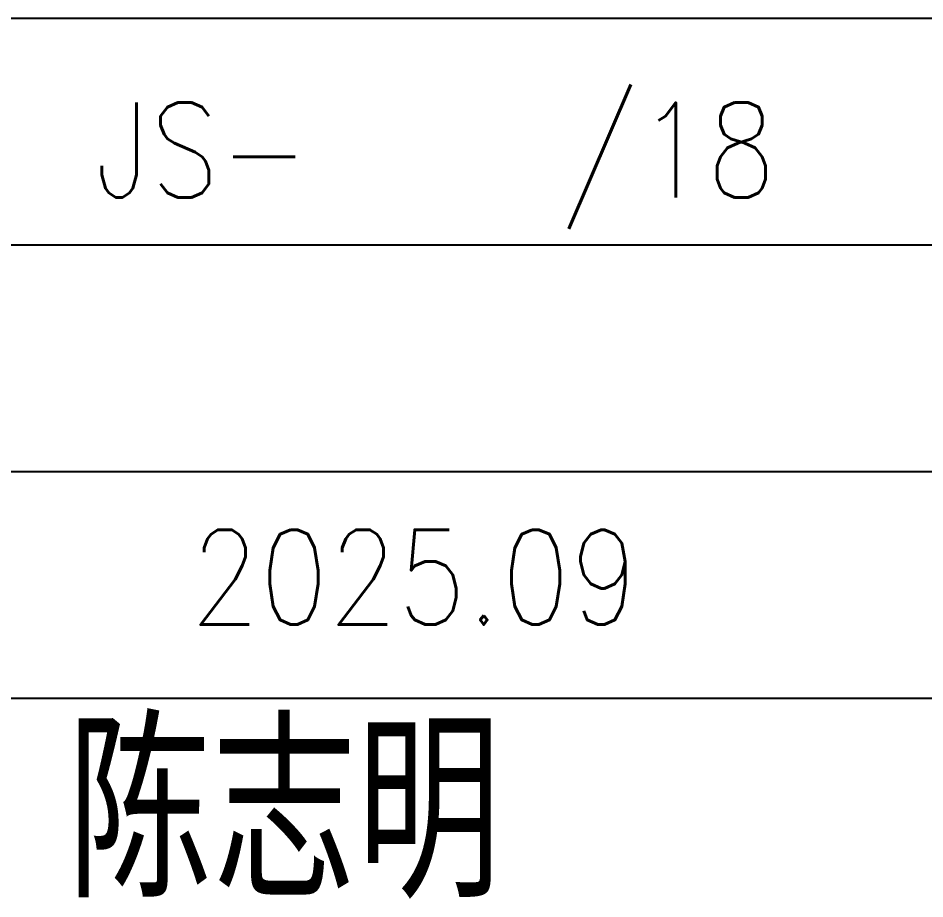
# Model space of a CAD drawing. Extents: x -446699 to 757189, y -606167 to -103070.
# Drawn here: x 74266 to 80264, y -363503 to -357676 of the extents above; entities that cross this region are included whole.
import ezdxf

# ---------------------------------------------------------------- set-up
doc = ezdxf.new("R2010")
doc.units = 0
doc.header["$LTSCALE"] = 1000
doc.header["$MEASUREMENT"] = 0
doc.layers.add('13', color=7, linetype='Continuous')
doc.layers.add('14', color=14, linetype='Continuous')
doc.styles.add('_HZTXT', font='txt.shx', dxfattribs={"width": 0.8, "bigfont": 'HZTXT.shx'})

# ---------------------------------------------------------------- blocks, each defined once
blk = doc.blocks.new('YHYHHRR')
at = {"layer": '14', "color": 14}
for p, q in [((256880.6, 475249.5), (266880.6, 475249.5)), ((256880.6, 474249.5), (266880.6, 474249.5)), ((256880.6, 473249.5), (266880.6, 473249.5)), ((256880.6, 472249.5), (266880.6, 472249.5))]:
    blk.add_line(p, q, dxfattribs=at)
at = {"layer": '13', "color": 7, "style": '_HZTXT', "width": 0.85}
for s, height, p in [('JS-   /18', 417.91, (260019.3, 474459.1)), ('2025.09', 417.91, (260439.7, 472574.9)), ('陈志明', 750, (259897.6, 471371))]:
    blk.add_text(s, height=height, dxfattribs=at).set_placement(p)

msp = doc.modelspace()

# ---------------------------------------------------------------- block references
at = {"xscale": 1.5, "yscale": 1.5, "zscale": 1.5}
msp.add_blockref('YHYHHRR', (-315254.1, -1070550.3), dxfattribs=at)

doc.saveas('drawing.dxf')
